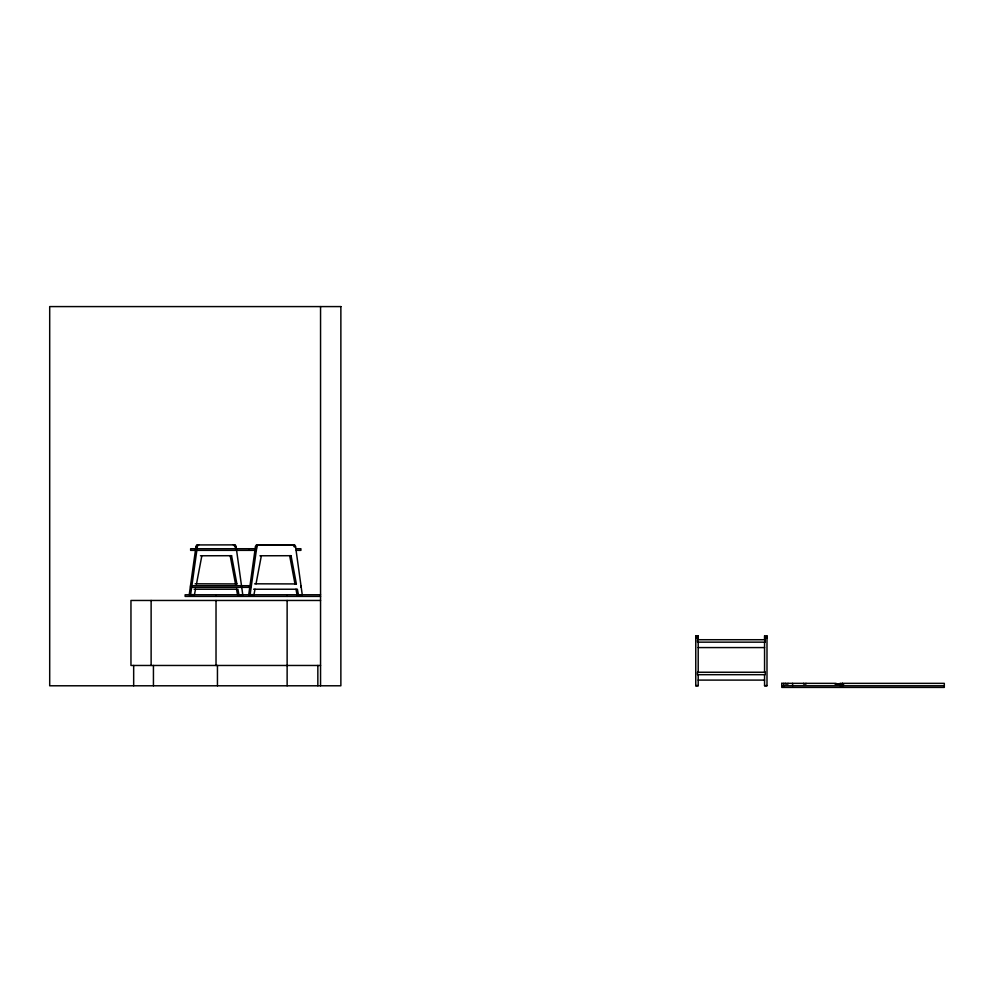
<?xml version="1.0" encoding="UTF-8"?>
<svg xmlns="http://www.w3.org/2000/svg" width="994" height="994" viewBox="0 0 994 994"><rect width="100%" height="100%" fill="white"/><g stroke="black" fill="none" stroke-linecap="round" stroke-linejoin="round"><path stroke-width="1.49" d="M189.245 594.623L195.917 546.936A2.709 1.392 -90 0 1 197.259 544.936L234.758 544.874A2.709 1.392 90 0 1 236.1 546.874L242.772 594.785L238.933 594.772L237.889 589.231L194.103 589.231M197.259 544.936L198.663 544.936A2.709 1.392 -90 0 0 197.321 546.936L190.637 594.623L194.476 594.648L195.507 589.231M248.736 594.623L255.421 546.936A2.709 1.392 -90 0 1 256.763 544.936L294.249 544.874A2.709 1.392 90 0 1 295.591 546.874L302.263 594.785L298.424 594.772L297.38 589.231L253.607 589.231M294.249 544.874L258.154 544.936A2.709 1.392 -90 0 0 256.812 546.936L250.128 594.623L253.967 594.648L254.998 589.231M195.135 583.813L196.526 583.813L201.844 555.77L231.565 555.708L236.883 583.938L235.491 583.938L230.173 555.708L231.565 555.708M254.626 583.813L256.03 583.813L261.347 555.77L291.056 555.708L296.374 583.938L294.982 583.938L289.664 555.708L291.056 555.708M234.758 544.874L233.354 544.874A2.709 1.392 90 0 1 234.584 546.278M256.763 544.936L258.154 544.936M195.917 546.936L197.321 546.936M234.708 546.874L236.1 546.874M255.421 546.936L256.812 546.936M294.199 546.874L295.591 546.874M256.576 548.738L190.637 548.738L190.637 550.353L256.415 550.353M296.311 548.738L300.909 548.738L300.909 550.353L296.311 550.353M200.453 555.77L201.844 555.77M259.943 555.77L261.347 555.77M250.451 585.714L190.637 585.714L190.637 587.342L250.451 587.342M320.553 594.772L185.132 594.772L185.132 596.4L320.553 596.4M320.553 600.463L130.959 600.463L130.959 665.471L320.553 665.471M695.763 635.936L698.198 635.936M764.56 635.936L766.995 635.936M695.763 637.937L698.198 637.937M764.56 637.937L766.995 637.937M698.198 647.579L764.56 647.579M698.198 680.095L764.56 680.095M781.731 683.35L836.078 683.35L836.078 684.021L842.378 683.35L842.378 685.785M835.035 684.158L843.757 684.158M698.198 685.624L695.763 685.649L698.198 685.785L698.198 674.678M764.56 685.624L766.995 685.624M781.731 685.785L944.3 685.785M256.03 583.813L296.374 583.938M196.526 583.813L236.883 583.938M295.988 589.231L297.032 594.772M236.497 589.231L237.541 594.772M842.726 685.785L842.726 683.35L944.3 683.35L944.3 687.413L781.793 687.413L781.793 683.35M842.316 683.35L842.316 685.785M840.315 683.35L840.315 685.785M806.01 683.35L806.01 684.021L803.574 684.021L803.574 683.35M792.603 683.35L792.628 685.785M788.031 683.35L788.031 684.021L785.583 684.021L785.583 683.35M783.794 683.35L783.794 685.785M766.995 635.874L766.995 685.785L764.56 685.785L764.56 674.678M764.56 635.874L764.56 639.726M764.56 642.161L764.56 672.242M698.198 635.874L698.198 639.726M698.198 642.161L698.198 672.242M695.763 635.874L695.763 685.785M320.553 306.587L320.553 685.785M317.844 665.471L317.844 685.785M300.909 585.714L300.909 587.342M287.129 594.772L287.129 596.4M287.129 600.463L287.129 685.785M248.736 548.738L248.736 550.353M248.736 585.714L248.736 587.342M217.45 665.471L217.45 685.785M216.021 594.772L216.021 596.4M216.021 600.463L216.021 665.471M153.436 665.471L153.436 685.785M151.125 600.463L151.125 665.471M133.668 665.471L133.668 685.785M292.857 544.874A2.709 1.392 90 0 1 294.075 546.278M340.867 306.587L49.7 306.587L49.7 685.785L340.867 685.785L340.867 306.587M765.231 639.726L697.527 639.726L697.527 642.161L765.231 642.161L765.231 639.726M765.231 672.242L697.527 672.242L697.527 674.678L765.231 674.678L765.231 672.242"/></g></svg>
